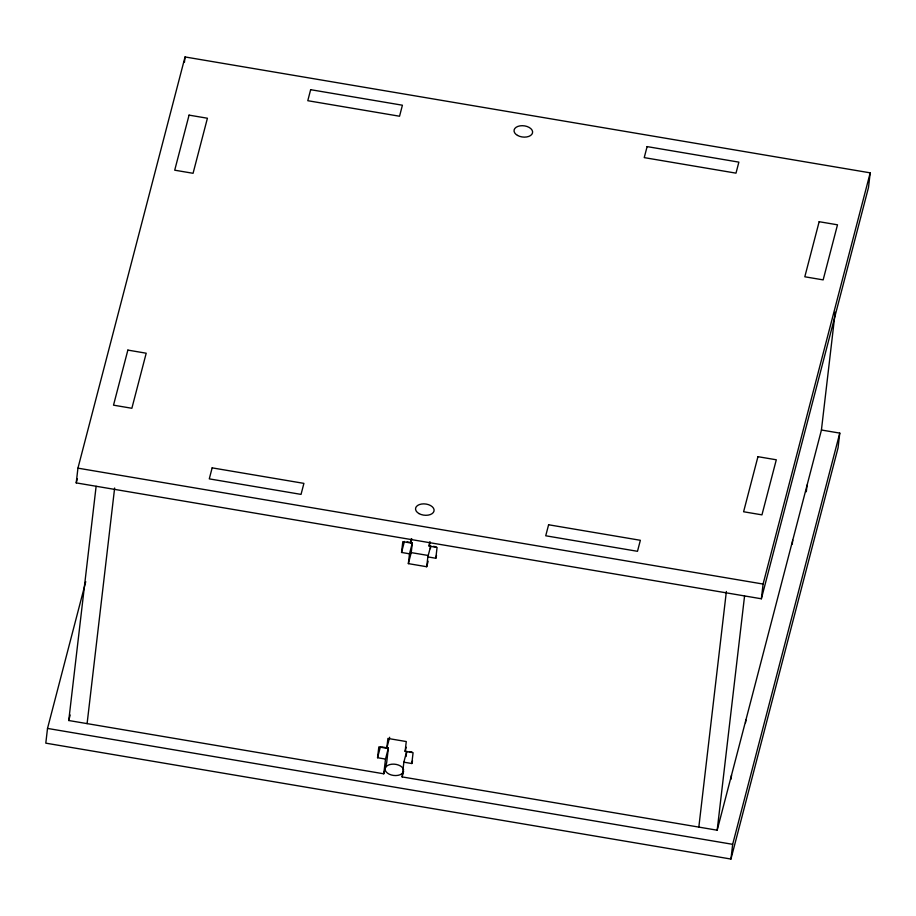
<?xml version="1.0" encoding="UTF-8"?>
<svg xmlns="http://www.w3.org/2000/svg" width="916" height="916" viewBox="0 0 916 916"><rect width="100%" height="100%" fill="white"/><g stroke="black" fill="none" stroke-linecap="round" stroke-linejoin="round"><path stroke-width="1.37" d="M85.749 581.66L47.517 728.426L45.8 743.151L730.945 859.048L838.06 447.844L839.777 433.108L821.446 430.016L717.182 830.205L402.135 776.905L403.864 762.181L406.727 751.166L406.109 756.524M76.223 482.892L77.94 468.156L185.055 56.952L870.2 172.849L868.482 187.574L761.368 598.778L76.223 482.892L77.31 478.736M381.754 746.941L388.373 748.063L386.655 762.788L383.781 773.802L68.746 720.514L96.123 486.327M87.1 723.617L114.637 488.01M184.437 62.299L185.055 56.952M388.373 748.063L385.51 759.078L377.552 757.727L378.823 746.929L386.77 748.269L389.644 737.254M407.07 541.894L412.372 542.787L409.498 553.802L401.551 552.462L402.811 541.654L410.769 543.005L411.845 538.871M383.781 773.802L385.51 759.078M386.77 748.269L387.915 738.445L406.269 741.548L405.124 751.372L413.082 752.723L411.811 763.52L403.864 762.181M428.138 561.222L426.707 566.729L408.353 563.626L409.498 553.802M410.769 543.005L411.238 538.986M408.353 563.626L411.227 552.611L412.372 542.787M426.707 566.729L427.852 556.905L430.726 545.89L430.394 548.695M427.852 556.905L435.81 558.256L437.069 547.447L429.123 546.108L429.593 542.089M698.828 827.102L726.365 591.496M717.182 830.205L744.559 596.018M731.06 779.15L731.529 775.131M745.555 722.735L745.876 720.056M730.945 859.048L732.663 844.323L839.777 433.108M761.368 598.778L763.085 584.053L870.2 172.849M792.26 544.173L792.729 540.154M806.298 491.778L807.076 485.079M821.423 430.005L835.197 312.207M68.746 720.514L70.177 715.007M401.551 552.462L404.414 541.448M429.123 546.108L430.199 541.974M377.552 757.727L380.426 746.712M435.81 558.256L436.52 555.497M405.124 751.372L406.2 747.238M402.135 776.905L403.578 771.398A9.332 5.656 6.7 0 1 389.22 774.18A9.332 5.656 6.7 0 1 389.598 764.631A9.332 5.656 6.7 0 1 403.635 769.921M411.811 763.52L412.532 760.772M77.94 468.156L763.085 584.053M433.371 546.348L436.027 546.795M411.227 552.611L428.264 555.497M409.383 751.612L412.028 752.059M47.517 728.426L732.663 844.323M127.862 350.095L113.515 405.17L131.87 408.273L146.205 353.21L127.862 350.095M189.062 115.13L174.716 170.193L193.07 173.296L207.417 118.233L189.062 115.13M212.146 467.858L209.283 478.873L301.043 494.388L303.906 483.373L212.146 467.858M310.65 89.688L307.787 100.703L399.548 116.229L402.41 105.214L310.65 89.688M548.604 524.765L545.73 535.78L637.49 551.306L640.364 540.291L548.604 524.765M647.108 146.606L644.234 157.621L735.995 173.147L738.868 162.132L647.108 146.606M757.944 456.683L743.597 511.758L761.952 514.861L776.299 459.786L757.944 456.683M819.156 221.706L804.809 276.781L823.152 279.884L837.499 224.809L819.156 221.706M517.494 135.408A9.332 5.656 6.7 0 0 532.505 132.969A9.332 5.656 6.7 0 0 519.979 125.87A9.332 5.656 6.7 0 0 517.494 135.408M418.99 513.578A9.332 5.656 6.7 0 0 434.001 511.128A9.332 5.656 6.7 0 0 421.475 504.04A9.332 5.656 6.7 0 0 418.99 513.578"/></g></svg>
